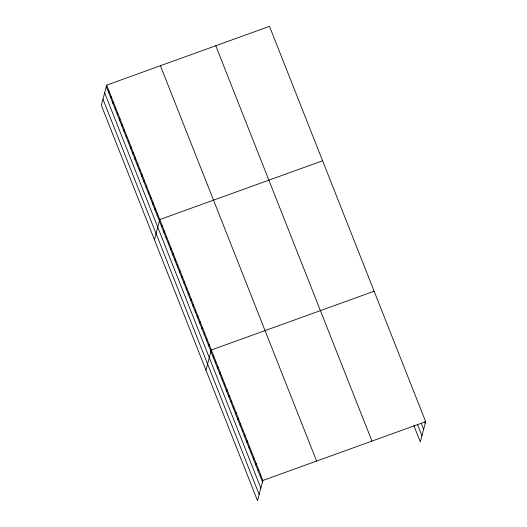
<?xml version="1.0" encoding="UTF-8"?>
<svg xmlns="http://www.w3.org/2000/svg" width="527" height="527" viewBox="0 0 527 527"><rect width="100%" height="100%" fill="white"/><g stroke="black" fill="none" stroke-linecap="round" stroke-linejoin="round"><path stroke-width="0.79" d="M106.691 85.124L101.322 105.308L257.512 500.65L262.881 480.466L106.691 85.124L269.488 26.35L425.678 421.692L420.309 441.876L413.866 425.566M108.509 92.218L108.905 90.723M110.716 97.824L111.118 96.322M112.93 103.424L113.331 101.928M115.143 109.023L115.545 107.528M117.356 114.622L117.758 113.127M119.57 120.222L119.965 118.727M121.783 125.828L122.178 124.326M123.997 131.427L124.392 129.932M126.21 137.027L126.605 135.531M128.423 142.626L128.819 141.131M130.63 148.225L131.032 146.73M132.844 153.831L133.245 152.329M135.057 159.431L135.459 157.935M137.27 165.03L137.672 163.535M139.484 170.629L139.879 169.134M141.697 176.229L142.092 174.733M143.911 181.828L144.306 180.333M146.124 187.434L146.519 185.939M148.337 193.034L148.733 191.538M150.551 198.633L150.946 197.138M152.758 204.232L153.159 202.737M154.971 209.832L155.373 208.336M157.184 215.438L157.586 213.942M154.424 239.726L159.8 219.542L322.596 160.768M161.637 226.709L162.039 225.213M163.877 232.381L164.279 230.885M166.124 238.052L166.519 236.557M168.363 243.724L168.759 242.229M170.603 249.396L170.998 247.901M172.843 255.068L173.245 253.573M175.083 260.74L175.484 259.244M177.329 266.412L177.724 264.916M179.569 272.084L179.964 270.588M181.808 277.755L182.204 276.26M184.048 283.434L184.45 281.932M186.288 289.106L186.69 287.604M188.528 294.777L188.929 293.282M190.774 300.449L191.169 298.954M193.014 306.121L193.409 304.626M195.253 311.793L195.649 310.298M197.493 317.465L197.895 315.969M199.733 323.137L200.135 321.641M201.979 328.808L202.375 327.313M204.219 334.48L204.614 332.985M206.459 340.152L206.854 338.657M208.699 345.824L209.1 344.329M205.965 370.191L211.34 350L374.137 291.227M213.185 357.168L213.58 355.672M215.424 362.839L215.82 361.344M217.664 368.518L218.059 367.016M219.904 374.19L220.306 372.688M222.144 379.862L222.546 378.366M224.383 385.533L224.785 384.038M226.63 391.205L227.025 389.71M228.87 396.877L229.265 395.382M231.109 402.549L231.505 401.054M233.349 408.221L233.751 406.725M235.589 413.893L235.991 412.397M237.835 419.564L238.23 418.069M240.075 425.236L240.47 423.741M242.315 430.908L242.71 429.413M244.554 436.58L244.956 435.085M246.794 442.252L247.196 440.756M249.04 447.924L249.436 446.428M251.28 453.595L251.675 452.1M253.52 459.274L253.915 457.772M255.76 464.946L256.162 463.444M257.999 470.618L258.401 469.122M260.239 476.289L260.641 474.794M262.881 480.466L425.678 421.692M424.722 421.765L425.282 423.188M421.396 423.682L423.642 429.353M417.47 424.367L421.949 435.71M215.767 45.744L371.957 441.086M160.412 65.73L316.602 461.066M106.296 86.619L262.486 481.961M104.656 92.785L260.845 488.127M102.963 99.142L259.152 494.484"/></g></svg>
